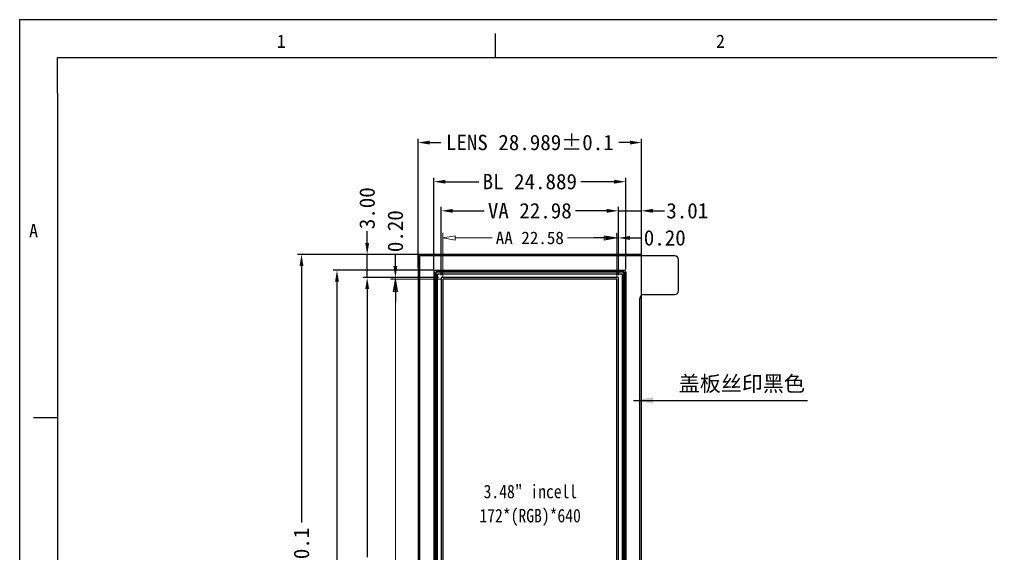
# Model space of a CAD drawing. Header units: millimetres. Extents: x 2495 to 2871, y 125 to 368.
# Drawn here: x 2495 to 2621, y 299 to 368.4 of the extents above; entities that cross this region are included whole.
import ezdxf

# ---------------------------------------------------------------- set-up
doc = ezdxf.new("R2010")
doc.units = ezdxf.units.MM
for name, color, linetype in [('BL', 7, 'Continuous'), ('CF_line.drawing', 9, 'Continuous'), ('CG', 4, 'Continuous'), ('DIM', 4, 'Continuous'), ('EPM.drawing', 12, 'Continuous'), ('TFT_line.drawing', 8, 'Continuous')]:
    doc.layers.add(name, color=color, linetype=linetype)
doc.layers.add('lcd', color=2, linetype='Continuous', lineweight=18)
doc.styles.add('CCN-Z', font='', dxfattribs={"width": 0.85})
doc.styles.add('宋', font='', dxfattribs={"height": 2})
doc.styles.add('宋体', font='')
doc.styles.get('CCN-Z').set_extended_font_data('NSimSun')
doc.styles.get('宋').set_extended_font_data('SimSun')
doc.styles.get('宋体').set_extended_font_data('SimSun')
doc.dimstyles.new('ISO-25', dxfattribs={"dimtxt": 2, "dimasz": 2.5, "dimexe": 1.25, "dimexo": 0.625, "dimtad": 1, "dimtxsty": '宋', "dimcen": 2.5, "dimclrd": 3, "dimclre": 3, "dimclrt": 7, "dimadec": 0, "dimazin": 0, "dimtfac": 1, "dimtmove": 0, "dimatfit": 3, "dimfxl": 1, "dimarcsym": 0})
doc.dimstyles.new('ISO-25$0', dxfattribs={"dimtxt": 1.5, "dimasz": 1.5, "dimexe": 0.5, "dimexo": 0.3, "dimgap": 0.3, "dimtad": 0, "dimzin": 1, "dimdsep": 46, "dimtxsty": '宋', "dimcen": 2.5, "dimclrd": 3, "dimclre": 3, "dimclrt": 7, "dimadec": 0, "dimazin": 0, "dimtfac": 1, "dimtmove": 0, "dimatfit": 3, "dimfxl": 1, "dimlwd": -1, "dimarcsym": 0})
doc.dimstyles.new('标准', dxfattribs={"dimscale": 0.65, "dimtxt": 2.5, "dimasz": 2.5, "dimexe": 1, "dimexo": 0.3, "dimgap": 0.5, "dimtad": 0, "dimzin": 1, "dimdsep": 46, "dimtxsty": '宋体', "dimblk": 'CLOSEDBLANK', "dimcen": 0, "dimclrd": 5, "dimclre": 5, "dimclrt": 7, "dimadec": 0, "dimazin": 0, "dimtfac": 1, "dimtmove": 0, "dimatfit": 3, "dimldrblk": 'CLOSEDBLANK', "dimfxl": 1, "dimlwd": 0, "dimlwe": 0, "dimarcsym": 0})

# ---------------------------------------------------------------- blocks, each defined once
blk = doc.blocks.new('S3D1F8AWF32DF1A65DF13X1VZ3X5V1AD6FA1F')
at = {"color": 6}
blk.add_lwpolyline([(1662.88, -233.87), (1686.87, -233.87), (1686.87, -319.17), (1662.88, -319.17)], close=True, dxfattribs=at)
at = {"layer": 'CF_line.drawing', "color": 4}
for p, q in [((1687.07, -233.67), (1662.68, -233.67)), ((1662.68, -233.67), (1662.68, -319.57)), ((1687.07, -233.67), (1662.68, -233.67)), ((1662.68, -233.67), (1662.68, -319.57)), ((1687.07, -319.57), (1687.07, -233.67)), ((1687.07, -319.57), (1687.07, -233.67))]:
    blk.add_line(p, q, dxfattribs=at)
at = {"layer": 'EPM.drawing', "color": 4}
for p, q in [((1686.16, -234.57), (1663.59, -234.57)), ((1663.59, -234.57), (1663.59, -318.57)), ((1686.16, -234.57), (1663.59, -234.57)), ((1663.59, -234.57), (1663.59, -318.57)), ((1686.16, -318.57), (1686.16, -234.57)), ((1686.16, -318.57), (1686.16, -234.57))]:
    blk.add_line(p, q, dxfattribs=at)
at = {"layer": 'TFT_line.drawing', "color": 4}
for p, q in [((1687.07, -233.67), (1662.68, -233.67)), ((1662.68, -233.67), (1662.68, -321.76)), ((1687.07, -321.76), (1687.07, -233.67))]:
    blk.add_line(p, q, dxfattribs=at)
at = {"layer": 'lcd', "color": 3, "lineweight": 5, "style": 'CCN-Z', "width": 0.85}
for s, p in [('3.48" incell', (1668.88, -263.01)), ('172*(RGB)*640', (1668.34, -266.14))]:
    blk.add_text(s, height=1.75, dxfattribs=at).set_placement(p)
blk = doc.blocks.new('1FD2F1SD5FA6D3Z1VA6FDFA1DF23ADF15')
at = {"layer": 'BL', "color": 5}
for p, q in [((1722.59, -276.52), (1722.59, -365.22)), ((1722.69, -276.62), (1722.69, -365.12)), ((1722.79, -276.32), (1747.28, -276.32)), ((1722.89, -276.42), (1747.18, -276.42)), ((1747.38, -276.62), (1747.38, -365.12)), ((1747.48, -276.52), (1747.48, -365.22))]:
    blk.add_line(p, q, dxfattribs=at)
for points in [[(1722.69, -276.62), (1722.59, -276.62)], [(1722.89, -276.32), (1722.89, -276.42)], [(1747.18, -276.32), (1747.18, -276.42)], [(1747.38, -276.62), (1747.48, -276.62)]]:
    blk.add_lwpolyline(points, dxfattribs=at)
for centre, start, end in [((1722.79, -276.52), 90, 180), ((1747.28, -276.52), 0, 90)]:
    blk.add_arc(centre, 0.2, start, end, dxfattribs=at)
blk = doc.blocks.new('_ClosedBlank')
at = {"color": 0, "linetype": 'ByBlock', "lineweight": -2}
for p, q in [((-1, 0.167), (0, 0)), ((-1, 0.167), (-1, -0.167)), ((0, 0), (-1, -0.167))]:
    blk.add_line(p, q, dxfattribs=at)
blk = doc.blocks.new('*D82')
at = {"color": 3, "lineweight": 0, "transparency": 16777216}
for p, q in [((2549.91, 334.86), (2549.91, 340.65)), ((2572.49, 334.86), (2572.49, 340.65)), ((2551.54, 340), (2556.3, 340)), ((2570.86, 340), (2566.1, 340))]:
    blk.add_line(p, q, dxfattribs=at)
at = {"layer": 'Defpoints', "color": 0, "transparency": 16777216}
for p in [(2572.49, 340), (2549.91, 334.66), (2572.49, 334.66)]:
    blk.add_point(p, dxfattribs=at)
at = {"color": 3, "lineweight": 0, "transparency": 16777216, "xscale": 1.625, "yscale": 1.625, "zscale": 1.625, "rotation": 180}
blk.add_blockref('_ClosedBlank', (2549.91, 340), dxfattribs=at)
at = {"color": 3, "lineweight": 0, "transparency": 16777216, "xscale": 1.625, "yscale": 1.625, "zscale": 1.625}
blk.add_blockref('_ClosedBlank', (2572.49, 340), dxfattribs=at)
at = {"color": 7, "transparency": 16777216, "insert": (2561.2, 340), "char_height": 1.625, "attachment_point": 5, "style": '宋体'}
blk.add_mtext('AA 22.58', dxfattribs=at)
blk = doc.blocks.new('*D83')
at = {"color": 3, "lineweight": 0, "transparency": 16777216}
for p, q in [((2549.72, 334.66), (2543.11, 334.66)), ((2543.76, 333.04), (2543.76, 297.57)), ((2543.76, 252.29), (2543.76, 287.76)), ((2549.72, 250.66), (2543.11, 250.66))]:
    blk.add_line(p, q, dxfattribs=at)
at = {"layer": 'Defpoints', "color": 0, "transparency": 16777216}
for p in [(2549.91, 334.66), (2543.76, 250.66), (2549.91, 250.66)]:
    blk.add_point(p, dxfattribs=at)
at = {"color": 3, "lineweight": 0, "transparency": 16777216, "xscale": 1.625, "yscale": 1.625, "zscale": 1.625}
for p, rotation in [((2543.76, 334.66), 90), ((2543.76, 250.66), 270)]:
    blk.add_blockref('_ClosedBlank', p, dxfattribs=dict(at, rotation=rotation))
at = {"color": 7, "transparency": 16777216, "insert": (2543.76, 292.66), "char_height": 1.625, "attachment_point": 5, "rotation": 90, "style": '宋体'}
blk.add_mtext('AA 84.00', dxfattribs=at)
blk = doc.blocks.new('*D105')
at = {"color": 3, "lineweight": -2, "transparency": 16777216}
for p, q in [((2549.71, 335.16), (2549.71, 344.02)), ((2572.69, 335.16), (2572.69, 344.02))]:
    blk.add_line(p, q, dxfattribs=at)
at = {"color": 3, "transparency": 16777216}
for p, q in [((2551.21, 343.52), (2555.29, 343.52)), ((2571.19, 343.52), (2567.11, 343.52))]:
    blk.add_line(p, q, dxfattribs=at)
for points in [[(2551.21, 343.77), (2551.21, 343.27), (2549.71, 343.52)], [(2571.19, 343.77), (2571.19, 343.27), (2572.69, 343.52)]]:
    blk.add_solid(points, dxfattribs=at)
at = {"layer": 'Defpoints', "color": 0, "transparency": 16777216}
for p in [(2572.69, 343.52), (2549.71, 334.86), (2572.69, 334.86)]:
    blk.add_point(p, dxfattribs=at)
at = {"color": 7, "transparency": 16777216, "insert": (2561.2, 343.52), "char_height": 2, "attachment_point": 5, "style": '宋'}
blk.add_mtext('VA 22.98', dxfattribs=at)
blk = doc.blocks.new('*D86')
at = {"color": 3, "lineweight": -2, "transparency": 16777216}
for p, q in [((2546.71, 336.16), (2546.71, 352.88)), ((2575.69, 336.16), (2575.69, 352.88))]:
    blk.add_line(p, q, dxfattribs=at)
at = {"color": 3, "transparency": 16777216}
for p, q in [((2548.21, 352.38), (2549.65, 352.38)), ((2574.19, 352.38), (2572.75, 352.38))]:
    blk.add_line(p, q, dxfattribs=at)
for points in [[(2548.21, 352.63), (2548.21, 352.13), (2546.71, 352.38)], [(2574.19, 352.63), (2574.19, 352.13), (2575.69, 352.38)]]:
    blk.add_solid(points, dxfattribs=at)
at = {"layer": 'Defpoints', "color": 0, "transparency": 16777216}
for p in [(2575.69, 352.38), (2546.71, 335.86), (2575.69, 335.86)]:
    blk.add_point(p, dxfattribs=at)
at = {"color": 7, "transparency": 16777216, "insert": (2561.2, 352.38), "char_height": 2, "attachment_point": 5, "style": '宋'}
blk.add_mtext('LENS 28.989%%P0.1', dxfattribs=at)
blk = doc.blocks.new('*D87')
at = {"color": 3, "lineweight": -2, "transparency": 16777216}
for p, q in [((2572.49, 340.3), (2572.49, 340.5)), ((2572.69, 340.3), (2572.69, 340.5))]:
    blk.add_line(p, q, dxfattribs=at)
at = {"color": 3, "transparency": 16777216}
for p, q in [((2570.99, 340), (2569.49, 340)), ((2572.49, 340), (2572.69, 340)), ((2574.19, 340), (2575.69, 340))]:
    blk.add_line(p, q, dxfattribs=at)
for points in [[(2570.99, 340.25), (2570.99, 339.75), (2572.49, 340)], [(2574.19, 340.25), (2574.19, 339.75), (2572.69, 340)]]:
    blk.add_solid(points, dxfattribs=at)
at = {"layer": 'Defpoints', "color": 0, "transparency": 16777216}
for p in [(2572.49, 340), (2572.69, 340), (2572.69, 340)]:
    blk.add_point(p, dxfattribs=at)
at = {"color": 7, "transparency": 16777216, "insert": (2578.71, 340), "char_height": 2, "attachment_point": 5, "style": '宋'}
blk.add_mtext('0.20', dxfattribs=at)
blk = doc.blocks.new('*D88')
at = {"color": 3, "lineweight": -2, "transparency": 16777216}
for p, q in [((2572.69, 343.82), (2572.69, 344.02)), ((2575.69, 343.82), (2575.69, 344.02))]:
    blk.add_line(p, q, dxfattribs=at)
at = {"color": 3, "transparency": 16777216}
for p, q in [((2571.19, 343.52), (2569.69, 343.52)), ((2572.69, 343.52), (2575.69, 343.52)), ((2577.19, 343.52), (2578.69, 343.52))]:
    blk.add_line(p, q, dxfattribs=at)
for points in [[(2571.19, 343.77), (2571.19, 343.27), (2572.69, 343.52)], [(2577.19, 343.77), (2577.19, 343.27), (2575.69, 343.52)]]:
    blk.add_solid(points, dxfattribs=at)
at = {"layer": 'Defpoints', "color": 0, "transparency": 16777216}
for p in [(2572.69, 343.52), (2575.69, 343.52), (2575.69, 343.52)]:
    blk.add_point(p, dxfattribs=at)
at = {"color": 7, "transparency": 16777216, "insert": (2581.63, 343.52), "char_height": 2, "attachment_point": 5, "style": '宋'}
blk.add_mtext('3.01', dxfattribs=at)
blk = doc.blocks.new('*D106')
at = {"color": 3, "lineweight": -2, "transparency": 16777216}
for p, q in [((2549.41, 334.86), (2539.6, 334.86)), ((2549.41, 250.46), (2539.6, 250.46))]:
    blk.add_line(p, q, dxfattribs=at)
at = {"color": 3, "transparency": 16777216}
for p, q in [((2540.1, 333.36), (2540.1, 298.59)), ((2540.1, 251.96), (2540.1, 286.73))]:
    blk.add_line(p, q, dxfattribs=at)
for points in [[(2539.85, 333.36), (2540.35, 333.36), (2540.1, 334.86)], [(2539.85, 251.96), (2540.35, 251.96), (2540.1, 250.46)]]:
    blk.add_solid(points, dxfattribs=at)
at = {"layer": 'Defpoints', "color": 0, "transparency": 16777216}
for p in [(2549.71, 334.86), (2540.1, 250.46), (2549.71, 250.46)]:
    blk.add_point(p, dxfattribs=at)
at = {"color": 7, "transparency": 16777216, "insert": (2540.1, 292.66), "char_height": 2, "attachment_point": 5, "rotation": 90, "style": '宋'}
blk.add_mtext('VA 84.40', dxfattribs=at)
blk = doc.blocks.new('*D89')
at = {"color": 3, "lineweight": -2, "transparency": 16777216}
for p, q in [((2548.41, 337.86), (2531.08, 337.86)), ((2548.41, 245.17), (2531.08, 245.17))]:
    blk.add_line(p, q, dxfattribs=at)
at = {"color": 3, "transparency": 16777216}
for p, q in [((2531.58, 336.36), (2531.58, 303.07)), ((2531.58, 246.67), (2531.58, 279.96))]:
    blk.add_line(p, q, dxfattribs=at)
for points in [[(2531.33, 336.36), (2531.83, 336.36), (2531.58, 337.86)], [(2531.33, 246.67), (2531.83, 246.67), (2531.58, 245.17)]]:
    blk.add_solid(points, dxfattribs=at)
at = {"layer": 'Defpoints', "color": 0, "transparency": 16777216}
for p in [(2531.58, 337.86), (2548.71, 337.86), (2548.71, 245.17)]:
    blk.add_point(p, dxfattribs=at)
at = {"color": 7, "transparency": 16777216, "insert": (2531.58, 291.51), "char_height": 2, "attachment_point": 5, "rotation": 90, "style": '宋'}
blk.add_mtext('LENS 92.692%%P0.1', dxfattribs=at)
blk = doc.blocks.new('*D90')
at = {"color": 3, "transparency": 16777216}
for p, q in [((2543.76, 336.36), (2543.76, 337.86)), ((2543.76, 334.66), (2543.76, 334.86)), ((2543.76, 333.16), (2543.76, 331.66))]:
    blk.add_line(p, q, dxfattribs=at)
at = {"color": 3, "lineweight": -2, "transparency": 16777216}
for p, q in [((2543.46, 334.86), (2543.26, 334.86)), ((2543.46, 334.66), (2543.26, 334.66))]:
    blk.add_line(p, q, dxfattribs=at)
at = {"color": 3, "transparency": 16777216}
for points in [[(2543.51, 336.36), (2544.01, 336.36), (2543.76, 334.86)], [(2543.51, 333.16), (2544.01, 333.16), (2543.76, 334.66)]]:
    blk.add_solid(points, dxfattribs=at)
at = {"layer": 'Defpoints', "color": 0, "transparency": 16777216}
for p in [(2543.76, 334.86), (2543.76, 334.86), (2543.76, 334.66)]:
    blk.add_point(p, dxfattribs=at)
at = {"color": 7, "transparency": 16777216, "insert": (2543.76, 340.88), "char_height": 2, "attachment_point": 5, "rotation": 90, "style": '宋'}
blk.add_mtext('0.20', dxfattribs=at)
blk = doc.blocks.new('*D91')
at = {"color": 3, "transparency": 16777216}
for p, q in [((2540.1, 339.36), (2540.1, 340.86)), ((2540.1, 334.86), (2540.1, 337.86)), ((2540.1, 333.36), (2540.1, 331.86))]:
    blk.add_line(p, q, dxfattribs=at)
at = {"color": 3, "lineweight": -2, "transparency": 16777216}
for p, q in [((2539.8, 337.86), (2539.6, 337.86)), ((2539.8, 334.86), (2539.6, 334.86))]:
    blk.add_line(p, q, dxfattribs=at)
at = {"color": 3, "transparency": 16777216}
for points in [[(2539.85, 339.36), (2540.35, 339.36), (2540.1, 337.86)], [(2539.85, 333.36), (2540.35, 333.36), (2540.1, 334.86)]]:
    blk.add_solid(points, dxfattribs=at)
at = {"layer": 'Defpoints', "color": 0, "transparency": 16777216}
for p in [(2540.1, 337.86), (2540.1, 337.86), (2540.1, 334.86)]:
    blk.add_point(p, dxfattribs=at)
at = {"color": 7, "transparency": 16777216, "insert": (2540.1, 343.86), "char_height": 2, "attachment_point": 5, "rotation": 90, "style": '宋'}
blk.add_mtext('3.00', dxfattribs=at)
blk = doc.blocks.new('*D110')
at = {"color": 3, "lineweight": -2, "transparency": 16777216}
for p, q in [((2548.76, 335.91), (2548.76, 347.8)), ((2573.64, 335.91), (2573.64, 347.8))]:
    blk.add_line(p, q, dxfattribs=at)
at = {"color": 3, "transparency": 16777216}
for p, q in [((2550.26, 347.3), (2554.57, 347.3)), ((2572.14, 347.3), (2567.84, 347.3))]:
    blk.add_line(p, q, dxfattribs=at)
for points in [[(2550.26, 347.55), (2550.26, 347.05), (2548.76, 347.3)], [(2572.14, 347.55), (2572.14, 347.05), (2573.64, 347.3)]]:
    blk.add_solid(points, dxfattribs=at)
at = {"layer": 'Defpoints', "color": 0, "transparency": 16777216}
for p in [(2548.76, 347.3), (2548.76, 335.61), (2573.64, 335.61)]:
    blk.add_point(p, dxfattribs=at)
at = {"color": 7, "transparency": 16777216, "insert": (2561.2, 347.3), "char_height": 2, "attachment_point": 5, "style": '宋'}
blk.add_mtext('BL 24.889', dxfattribs=at)
blk = doc.blocks.new('*D111')
at = {"color": 3, "lineweight": -2, "transparency": 16777216}
for p, q in [((2548.76, 335.81), (2535.68, 335.81)), ((2548.66, 246.71), (2535.68, 246.71))]:
    blk.add_line(p, q, dxfattribs=at)
at = {"color": 3, "transparency": 16777216}
for p, q in [((2536.18, 334.31), (2536.18, 297.19)), ((2536.18, 248.21), (2536.18, 285.33))]:
    blk.add_line(p, q, dxfattribs=at)
for points in [[(2535.93, 334.31), (2536.43, 334.31), (2536.18, 335.81)], [(2535.93, 248.21), (2536.43, 248.21), (2536.18, 246.71)]]:
    blk.add_solid(points, dxfattribs=at)
at = {"layer": 'Defpoints', "color": 0, "transparency": 16777216}
for p in [(2549.06, 335.81), (2536.18, 246.71), (2548.96, 246.71)]:
    blk.add_point(p, dxfattribs=at)
at = {"color": 7, "transparency": 16777216, "insert": (2536.18, 291.26), "char_height": 2, "attachment_point": 5, "rotation": 90, "style": '宋'}
blk.add_mtext('BL 89.10', dxfattribs=at)

msp = doc.modelspace()

# ---------------------------------------------------------------- linework, layer by layer
at = {"color": 7, "linetype": 'Continuous'}
for q in [(2494.981, 124.6284), (2870.6928, 368.3619)]:
    msp.add_line((2494.981, 368.3619), q, dxfattribs=at)
at = {"linetype": 'Continuous'}
for p, q in [((2556.7392, 363.438), (2556.7392, 366.5155)), ((2499.9049, 358.781), (2499.9049, 363.438)), ((2499.9049, 363.438), (2865.7689, 363.438)), ((2499.9049, 358.781), (2499.9049, 129.5523)), ((2499.9049, 316.6609), (2496.8275, 316.6609))]:
    msp.add_line(p, q, dxfattribs=at)
at = {"color": 7}
msp.add_line((2573.3947, 335.5605), (2573.3947, 326.5605), dxfattribs=at)
at = {"layer": 'CG', "color": 251}
for p, q in [((2575.6947, 337.8605), (2546.7062, 337.8605)), ((2546.7062, 337.8605), (2546.7062, 245.1685)), ((2575.6947, 245.1685), (2575.6947, 337.8605))]:
    msp.add_line(p, q, dxfattribs=at)
at = {"layer": 'DIM', "color": 251}
for p, q in [((2575.4947, 337.6605), (2546.9062, 337.6605)), ((2546.9062, 337.6605), (2546.9062, 245.3685)), ((2579.9947, 337.6605), (2575.4947, 337.6605)), ((2580.4947, 333.1605), (2580.4947, 337.1605)), ((2575.9947, 332.6605), (2579.9947, 332.6605)), ((2575.4947, 245.3685), (2575.4947, 332.1605))]:
    msp.add_line(p, q, dxfattribs=at)
for centre, start, end in [((2579.9947, 337.1605), 0, 90), ((2575.9947, 332.1605), 90, 180), ((2579.9947, 333.1605), 270, 0)]:
    msp.add_arc(centre, 0.5, start, end, dxfattribs=at)
at = {"layer": 'EPM.drawing', "color": 251}
msp.add_lwpolyline([(2549.7129, 250.4605), (2572.6879, 250.4605), (2572.6879, 334.8605), (2549.7129, 334.8605)], close=True, dxfattribs=at)

# ---------------------------------------------------------------- block references
at = {"color": 4}
for name, p in [('1FD2F1SD5FA6D3Z1VA6FDFA1DF23ADF15', (826.164, 612.1272)), ('S3D1F8AWF32DF1A65DF13X1VZ3X5V1AD6FA1F', (886.3255, 569.2272))]:
    msp.add_blockref(name, p, dxfattribs=at)

# ---------------------------------------------------------------- texts
at = {"color": 4, "linetype": 'Continuous', "style": '宋体'}
for s, p in [('1', (2528.3748, 364.6693)), ('2', (2585.3565, 364.6692)), ('A', (2496.2304, 340.0741))]:
    msp.add_text(s, height=1.7234, dxfattribs=at).set_placement(p)
at = {"color": 3, "insert": (2580.5275, 322.094), "char_height": 2, "width": 17.265481, "attachment_point": 1, "style": '宋体'}
msp.add_mtext('盖板丝印黑色', dxfattribs=at)

# ---------------------------------------------------------------- dimensions: what is measured, and where the dimension line sits
dim = msp.add_linear_dim(base=(2575.6946900393, 352.3791030335), p1=(2546.7061900393, 335.8604727082), p2=(2575.6946900393, 335.8604727082), text='LENS <>%%P0.1', dimstyle='ISO-25$0', override={"dimdec": 3, "dimtxsty": '宋'})
dim.commit()
dim.dimension.update_dxf_attribs({"geometry": '*D86', "text_midpoint": (2561.2004400393, 352.3791030335), "dimtype": 160})
for base, p1, p2, text, override, picture, middle in [((2548.7561900393, 347.3039548918), (2573.6446900393, 335.6104727082), (2548.7561900393, 335.6104727082), 'BL <>', {"dimdec": 3}, '*D110', (2561.2004400393, 347.3039548918)), ((2572.6879400393, 343.5154978152), (2549.7129400393, 334.8604727082), (2572.6879400393, 334.8604727082), 'VA <>', {"dimtxsty": '宋'}, '*D105', (2561.2004400393, 343.5154978152))]:
    dim = msp.add_linear_dim(base=base, p1=p1, p2=p2, text=text, dimstyle='ISO-25$0', override=override)
    dim.commit()
    dim.dimension.update_dxf_attribs({"geometry": picture, "text_midpoint": middle})
for base, p1, p2, picture, middle in [((2540.1029, 337.8605), (2540.1029, 334.8605), (2540.1029, 337.8605), '*D91', (2540.1029, 343.8644)), ((2543.7645, 334.8605), (2543.7645, 334.6605), (2543.7645, 334.8605), '*D90', (2543.7645, 340.8811))]:
    dim = msp.add_linear_dim(base=base, p1=p1, p2=p2, angle=90, dimstyle='ISO-25$0')
    dim.commit()
    dim.dimension.update_dxf_attribs({"geometry": picture, "text_midpoint": middle})
for base, p1, p2, picture, middle in [((2575.6947, 343.5155), (2572.6879, 343.5155), (2575.6947, 343.5155), '*D88', (2581.626, 343.5155)), ((2572.6879, 340.0037), (2572.4879, 340.0037), (2572.6879, 340.0037), '*D87', (2578.7086, 340.0037))]:
    dim = msp.add_linear_dim(base=base, p1=p1, p2=p2, dimstyle='ISO-25$0')
    dim.commit()
    dim.dimension.update_dxf_attribs({"geometry": picture, "text_midpoint": middle})
at = {"color": 4}
dim = msp.add_linear_dim(base=(2572.4879400393, 340.0036638664), p1=(2549.9129400393, 334.6604727082), p2=(2572.4879400393, 334.6604727082), text='AA <>', dimstyle='标准', override={"dimzin": 0, "dimtxsty": '宋体', "dimblk": 'ClosedBlank', "dimclrd": 3, "dimclre": 3}, dxfattribs=at)
dim.commit()
dim.dimension.update_dxf_attribs({"geometry": '*D82', "text_midpoint": (2561.2004400393, 340.0036638664), "dimtype": 160})
dim = msp.add_linear_dim(base=(2531.5801, 337.8605), p1=(2548.7062, 245.1685), p2=(2548.7062, 337.8605), angle=90, text='LENS <>%%P0.1', dimstyle='ISO-25$0', override={"dimdec": 3, "dimtxsty": '宋'})
dim.commit()
dim.dimension.update_dxf_attribs({"geometry": '*D89', "text_midpoint": (2531.5801, 291.5145), "dimtype": 160})
dim = msp.add_linear_dim(base=(2536.1838, 246.7105), p1=(2549.0562, 335.8105), p2=(2548.9562, 246.7105), angle=90, text='BL <>', dimstyle='ISO-25$0')
dim.commit()
dim.dimension.update_dxf_attribs({"geometry": '*D111', "text_midpoint": (2536.1838, 291.2605)})
dim = msp.add_linear_dim(base=(2540.1029, 250.4605), p1=(2549.7129, 334.8605), p2=(2549.7129, 250.4605), angle=90, text='VA <>', dimstyle='ISO-25$0', override={"dimtxsty": '宋'})
dim.commit()
dim.dimension.update_dxf_attribs({"geometry": '*D106', "text_midpoint": (2540.1029, 292.6605)})
dim = msp.add_linear_dim(base=(2543.7645, 250.6605), p1=(2549.9129, 334.6605), p2=(2549.9129, 250.6605), angle=90, text='AA <>', dimstyle='标准', override={"dimzin": 0, "dimtxsty": '宋体', "dimclrd": 3, "dimclre": 3}, dxfattribs=at)
dim.commit()
dim.dimension.update_dxf_attribs({"geometry": '*D83', "text_midpoint": (2543.7645, 292.6605), "dimtype": 160})

# ---------------------------------------------------------------- leaders
msp.add_leader([(2574.6664, 318.9205), (2597.2105, 318.9205)], dimstyle='ISO-25', override={"dimgap": 0.625, "dimtad": 0})

doc.saveas('drawing.dxf')
